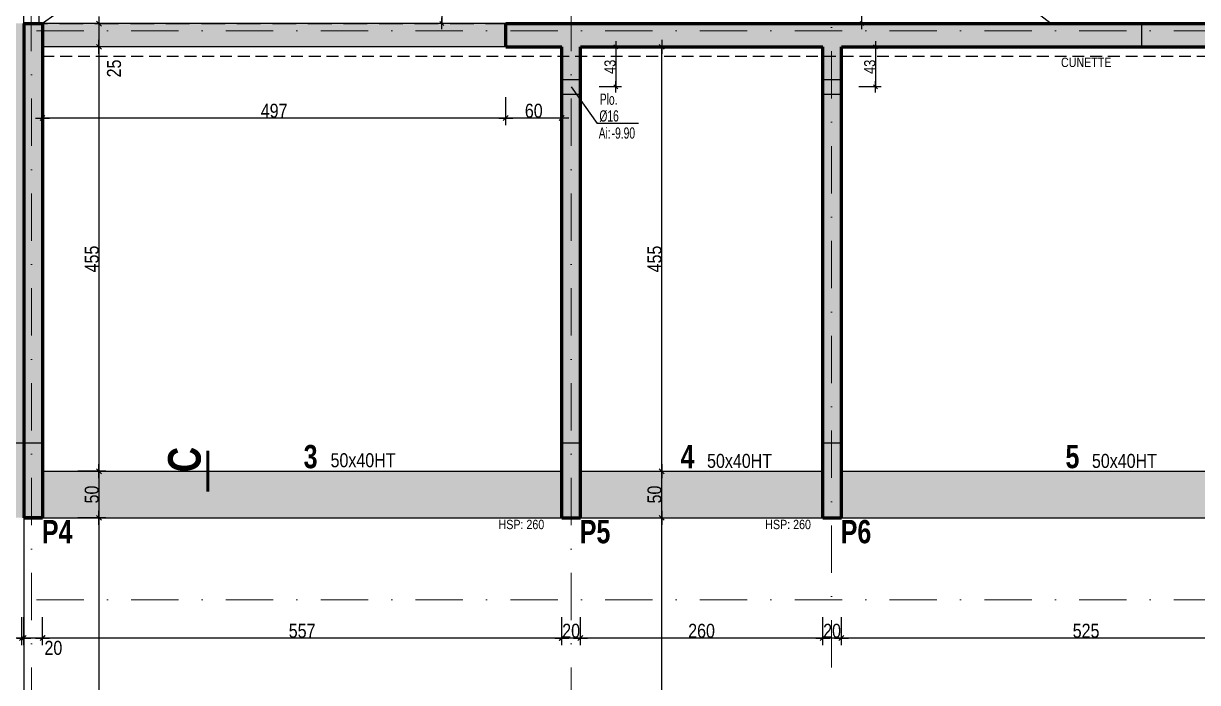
# Model space of a CAD drawing. Header units: millimetres. Extents: x 0 to 22237, y -21919 to -17719.
# Drawn here: x 17707 to 18966, y -19224 to -18517 of the extents above; entities that cross this region are included whole.
import ezdxf
from ezdxf.enums import TextEntityAlignment as Align

# ---------------------------------------------------------------- set-up
doc = ezdxf.new("R2010")
doc.units = ezdxf.units.MM
doc.linetypes.add('CACHEX2', pattern=[19.05, 12.7, -6.35])
doc.linetypes.add('TIRETPTX2', pattern=[50.8, 25.4, -12.7, 0, -12.7])
for name, color, linetype in [('01_cote_gen', 4, 'Continuous'), ('01_linteaux', 2, 'Continuous'), ('01_murs_sup', 2, 'CACHEX2'), ('01_poch_BN', 9, 'Continuous'), ('01_poch_murs', 253, 'Continuous'), ('01_poch_poteaux', 250, 'Continuous'), ('01_resv', 32, 'Continuous'), ('01_texte', 230, 'Continuous'), ('AA_COTES', 2, 'Continuous')]:
    doc.layers.add(name, color=color, linetype=linetype)
doc.layers.add('01_murs_coup', color=5, linetype='Continuous', lineweight=60)
doc.layers.add('01_tram_axes', color=2, linetype='TIRETPTX2', lineweight=9)
doc.styles.add('ARIAL NA', font='ARIALN.TTF')
doc.styles.add('impact', font='impact.ttf')
doc.styles.add('STYLE2', font='ARIALN.TTF')
doc.dimstyles.new('JB50', dxfattribs={"dimscale": 0.1, "dimtxt": 150, "dimasz": 15, "dimexe": 0.1, "dimexo": 0.1, "dimgap": 0.09, "dimtad": 1, "dimdec": 1, "dimdsep": 46, "dimtxsty": 'STYLE2', "dimblk1": 'BOND_G', "dimblk2": 'BOND_D', "dimsah": 1, "dimcen": 1.5, "dimdle": 0.01, "dimse1": 1, "dimse2": 1, "dimclrd": 4, "dimclre": 2, "dimclrt": 6, "dimazin": 2, "dimtfac": 2.333333, "dimtdec": 1, "dimtix": 1, "dimtmove": 2, "dimatfit": 3, "dimldrblk": 'BOND_G', "dimfxl": 1, "dimtolj": 1, "dimtzin": 0, "dimarcsym": 0})
doc.dimstyles.new('JB50res', dxfattribs={"dimscale": 0.1, "dimtxt": 120, "dimasz": 12, "dimexe": 0.1, "dimexo": 0.1, "dimgap": 0.09, "dimtad": 1, "dimdec": 1, "dimdsep": 46, "dimtxsty": 'STYLE2', "dimblk1": 'BOND_G', "dimblk2": 'BOND_D', "dimsah": 1, "dimcen": 1.5, "dimdle": 0.01, "dimse1": 1, "dimse2": 1, "dimclrd": 4, "dimclre": 2, "dimclrt": 6, "dimazin": 2, "dimtfac": 2.333333, "dimtdec": 1, "dimtix": 1, "dimtmove": 2, "dimatfit": 3, "dimldrblk": 'BOND_G', "dimfxl": 1, "dimtolj": 1, "dimtzin": 0, "dimarcsym": 0})

# ---------------------------------------------------------------- blocks, each defined once
blk = doc.blocks.new('BOND_G')
at = {"layer": 'AA_COTES', "color": 0}
for p, q in [((0, -5), (0, 15)), ((5, 0), (-5, 0)), ((1.77, 1.77), (-1.77, -1.77))]:
    blk.add_line(p, q, dxfattribs=at)
blk = doc.blocks.new('BOND_D')
at = {"layer": 'AA_COTES', "color": 0}
for p, q in [((5, 0), (-5, 0)), ((-1.77, -1.77), (1.77, 1.77)), ((0, 5), (0, -15))]:
    blk.add_line(p, q, dxfattribs=at)
blk = doc.blocks.new('*D1575')
at = {"layer": '01_cote_gen', "color": 4, "lineweight": -2, "transparency": 16777216}
blk.add_line((17703.7, -19175.9), (17686.7, -19175.9), dxfattribs=at)
at = {"layer": 'Defpoints', "color": 0, "transparency": 16777216}
for p in [(17685.2, -19060.4), (17705.2, -19066), (17685.2, -19175.9)]:
    blk.add_point(p, dxfattribs=at)
at = {"layer": '01_cote_gen', "color": 4, "lineweight": -2, "transparency": 16777216, "xscale": 1.5, "yscale": 1.5, "zscale": 1.5, "rotation": 180}
blk.add_blockref('BOND_D', (17685.2, -19175.9), dxfattribs=at)
at = {"layer": '01_cote_gen', "color": 4, "lineweight": -2, "transparency": 16777216, "xscale": 1.5, "yscale": 1.5, "zscale": 1.5}
blk.add_blockref('BOND_G', (17705.2, -19175.9), dxfattribs=at)
at = {"layer": '01_cote_gen', "color": 6, "transparency": 16777216, "insert": (17668.5, -19186.2), "char_height": 15, "attachment_point": 5, "style": 'STYLE2'}
blk.add_mtext('\\A1;20', dxfattribs=at)
blk = doc.blocks.new('*D1595')
at = {"layer": '01_cote_gen', "color": 4, "lineweight": -2, "transparency": 16777216}
blk.add_line((18282.7, -19175.9), (17728.8, -19175.9), dxfattribs=at)
at = {"layer": 'Defpoints', "color": 0, "transparency": 16777216}
for p in [(17727.3, -18986), (18284.2, -19066), (17727.3, -19175.9)]:
    blk.add_point(p, dxfattribs=at)
at = {"layer": '01_cote_gen', "color": 4, "lineweight": -2, "transparency": 16777216, "xscale": 1.5, "yscale": 1.5, "zscale": 1.5, "rotation": 180}
blk.add_blockref('BOND_D', (17727.3, -19175.9), dxfattribs=at)
at = {"layer": '01_cote_gen', "color": 4, "lineweight": -2, "transparency": 16777216, "xscale": 1.5, "yscale": 1.5, "zscale": 1.5}
blk.add_blockref('BOND_G', (18284.2, -19175.9), dxfattribs=at)
at = {"layer": '01_cote_gen', "color": 6, "transparency": 16777216, "insert": (18005.7, -19168.2), "char_height": 15, "attachment_point": 5, "style": 'STYLE2'}
blk.add_mtext('\\A1;557', dxfattribs=at)
blk = doc.blocks.new('*D1596')
at = {"layer": '01_cote_gen', "color": 4, "lineweight": -2, "transparency": 16777216}
blk.add_line((17725.7, -19175.9), (17708.7, -19175.9), dxfattribs=at)
at = {"layer": 'Defpoints', "color": 0, "transparency": 16777216}
for p in [(17727.2, -19002.7), (17707.2, -19008.7), (17707.2, -19175.9)]:
    blk.add_point(p, dxfattribs=at)
at = {"layer": '01_cote_gen', "color": 4, "lineweight": -2, "transparency": 16777216, "xscale": 1.5, "yscale": 1.5, "zscale": 1.5, "rotation": 180}
blk.add_blockref('BOND_D', (17707.2, -19175.9), dxfattribs=at)
at = {"layer": '01_cote_gen', "color": 4, "lineweight": -2, "transparency": 16777216, "xscale": 1.5, "yscale": 1.5, "zscale": 1.5}
blk.add_blockref('BOND_G', (17727.2, -19175.9), dxfattribs=at)
at = {"layer": '01_cote_gen', "color": 6, "transparency": 16777216, "insert": (17738.9, -19186.5), "char_height": 15, "attachment_point": 5, "style": 'STYLE2'}
blk.add_mtext('\\A1;20', dxfattribs=at)
blk = doc.blocks.new('*D1597')
at = {"layer": '01_cote_gen', "color": 4, "lineweight": -2, "transparency": 16777216}
blk.add_line((18302.8, -19175.9), (18285.8, -19175.9), dxfattribs=at)
at = {"layer": 'Defpoints', "color": 0, "transparency": 16777216}
for p in [(18284.3, -19066), (18304.3, -19066), (18284.3, -19175.9)]:
    blk.add_point(p, dxfattribs=at)
at = {"layer": '01_cote_gen', "color": 4, "lineweight": -2, "transparency": 16777216, "xscale": 1.5, "yscale": 1.5, "zscale": 1.5, "rotation": 180}
blk.add_blockref('BOND_D', (18284.3, -19175.9), dxfattribs=at)
at = {"layer": '01_cote_gen', "color": 4, "lineweight": -2, "transparency": 16777216, "xscale": 1.5, "yscale": 1.5, "zscale": 1.5}
blk.add_blockref('BOND_G', (18304.3, -19175.9), dxfattribs=at)
at = {"layer": '01_cote_gen', "color": 6, "transparency": 16777216, "insert": (18294.3, -19168.2), "char_height": 15, "attachment_point": 5, "style": 'STYLE2'}
blk.add_mtext('\\A1;20', dxfattribs=at)
blk = doc.blocks.new('*D1598')
at = {"layer": '01_cote_gen', "color": 4, "lineweight": -2, "transparency": 16777216}
blk.add_line((18582.7, -19175.9), (18565.7, -19175.9), dxfattribs=at)
at = {"layer": 'Defpoints', "color": 0, "transparency": 16777216}
for p in [(18564.2, -19066), (18584.2, -19066), (18564.2, -19175.9)]:
    blk.add_point(p, dxfattribs=at)
at = {"layer": '01_cote_gen', "color": 4, "lineweight": -2, "transparency": 16777216, "xscale": 1.5, "yscale": 1.5, "zscale": 1.5, "rotation": 180}
blk.add_blockref('BOND_D', (18564.2, -19175.9), dxfattribs=at)
at = {"layer": '01_cote_gen', "color": 4, "lineweight": -2, "transparency": 16777216, "xscale": 1.5, "yscale": 1.5, "zscale": 1.5}
blk.add_blockref('BOND_G', (18584.2, -19175.9), dxfattribs=at)
at = {"layer": '01_cote_gen', "color": 6, "transparency": 16777216, "insert": (18574.2, -19168.2), "char_height": 15, "attachment_point": 5, "style": 'STYLE2'}
blk.add_mtext('\\A1;20', dxfattribs=at)
blk = doc.blocks.new('*D1599')
at = {"layer": '01_cote_gen', "color": 4, "lineweight": -2, "transparency": 16777216}
blk.add_line((18562.7, -19175.9), (18305.7, -19175.9), dxfattribs=at)
at = {"layer": 'Defpoints', "color": 0, "transparency": 16777216}
for p in [(18304.2, -19046), (18564.2, -19046), (18304.2, -19175.9)]:
    blk.add_point(p, dxfattribs=at)
at = {"layer": '01_cote_gen', "color": 4, "lineweight": -2, "transparency": 16777216, "xscale": 1.5, "yscale": 1.5, "zscale": 1.5, "rotation": 180}
blk.add_blockref('BOND_D', (18304.2, -19175.9), dxfattribs=at)
at = {"layer": '01_cote_gen', "color": 4, "lineweight": -2, "transparency": 16777216, "xscale": 1.5, "yscale": 1.5, "zscale": 1.5}
blk.add_blockref('BOND_G', (18564.2, -19175.9), dxfattribs=at)
at = {"layer": '01_cote_gen', "color": 6, "transparency": 16777216, "insert": (18434.2, -19168.2), "char_height": 15, "attachment_point": 5, "style": 'STYLE2'}
blk.add_mtext('\\A1;260', dxfattribs=at)
blk = doc.blocks.new('*D1600')
at = {"layer": '01_cote_gen', "color": 4, "lineweight": -2, "transparency": 16777216}
blk.add_line((19107.7, -19175.9), (18585.7, -19175.9), dxfattribs=at)
at = {"layer": 'Defpoints', "color": 0, "transparency": 16777216}
for p in [(18584.2, -19045.1), (19109.2, -19045.1), (18584.2, -19175.9)]:
    blk.add_point(p, dxfattribs=at)
at = {"layer": '01_cote_gen', "color": 4, "lineweight": -2, "transparency": 16777216, "xscale": 1.5, "yscale": 1.5, "zscale": 1.5, "rotation": 180}
blk.add_blockref('BOND_D', (18584.2, -19175.9), dxfattribs=at)
at = {"layer": '01_cote_gen', "color": 4, "lineweight": -2, "transparency": 16777216, "xscale": 1.5, "yscale": 1.5, "zscale": 1.5}
blk.add_blockref('BOND_G', (19109.2, -19175.9), dxfattribs=at)
at = {"layer": '01_cote_gen', "color": 6, "transparency": 16777216, "insert": (18846.7, -19168.2), "char_height": 15, "attachment_point": 5, "style": 'STYLE2'}
blk.add_mtext('\\A1;525', dxfattribs=at)
blk = doc.blocks.new('*D1691')
at = {"layer": '01_cote_gen', "color": 4, "lineweight": -2, "transparency": 16777216}
blk.add_line((17787.7, -18518.5), (17787.7, -18540.5), dxfattribs=at)
at = {"layer": 'Defpoints', "color": 0, "transparency": 16777216}
for p in [(17776, -18517), (17776, -18542), (17787.7, -18542)]:
    blk.add_point(p, dxfattribs=at)
at = {"layer": '01_cote_gen', "color": 4, "lineweight": -2, "transparency": 16777216, "xscale": 1.5, "yscale": 1.5, "zscale": 1.5}
for name, p, rotation in [('BOND_G', (17787.7, -18517), 90), ('BOND_D', (17787.7, -18542), 270)]:
    blk.add_blockref(name, p, dxfattribs=dict(at, rotation=rotation))
at = {"layer": '01_cote_gen', "color": 6, "transparency": 16777216, "insert": (17804, -18565.2), "char_height": 15, "attachment_point": 5, "rotation": 90, "style": 'STYLE2'}
blk.add_mtext('\\A1;25', dxfattribs=at)
blk = doc.blocks.new('*D1692')
at = {"layer": '01_cote_gen', "color": 4, "lineweight": -2, "transparency": 16777216}
blk.add_line((17787.7, -18543.5), (17787.7, -18995.5), dxfattribs=at)
at = {"layer": 'Defpoints', "color": 0, "transparency": 16777216}
for p in [(17829.1, -18542), (17787.7, -18997), (17829.1, -18997)]:
    blk.add_point(p, dxfattribs=at)
at = {"layer": '01_cote_gen', "color": 4, "lineweight": -2, "transparency": 16777216, "xscale": 1.5, "yscale": 1.5, "zscale": 1.5}
for name, p, rotation in [('BOND_G', (17787.7, -18542), 90), ('BOND_D', (17787.7, -18997), 270)]:
    blk.add_blockref(name, p, dxfattribs=dict(at, rotation=rotation))
at = {"layer": '01_cote_gen', "color": 6, "transparency": 16777216, "insert": (17780.1, -18769.5), "char_height": 15, "attachment_point": 5, "rotation": 90, "style": 'STYLE2'}
blk.add_mtext('\\A1;455', dxfattribs=at)
blk = doc.blocks.new('*D1693')
at = {"layer": '01_cote_gen', "color": 4, "lineweight": -2, "transparency": 16777216}
blk.add_line((17787.7, -18998.5), (17787.7, -19045.5), dxfattribs=at)
at = {"layer": 'Defpoints', "color": 0, "transparency": 16777216}
for p in [(17820.6, -18997), (17787.7, -19047), (17801.7, -19047)]:
    blk.add_point(p, dxfattribs=at)
at = {"layer": '01_cote_gen', "color": 4, "lineweight": -2, "transparency": 16777216, "xscale": 1.5, "yscale": 1.5, "zscale": 1.5}
for name, p, rotation in [('BOND_G', (17787.7, -18997), 90), ('BOND_D', (17787.7, -19047), 270)]:
    blk.add_blockref(name, p, dxfattribs=dict(at, rotation=rotation))
at = {"layer": '01_cote_gen', "color": 6, "transparency": 16777216, "insert": (17780.1, -19022), "char_height": 15, "attachment_point": 5, "rotation": 90, "style": 'STYLE2'}
blk.add_mtext('\\A1;50', dxfattribs=at)
blk = doc.blocks.new('*D1694')
at = {"layer": '01_cote_gen', "color": 4, "lineweight": -2, "transparency": 16777216}
blk.add_line((17787.7, -19048.5), (17787.7, -19645.5), dxfattribs=at)
at = {"layer": 'Defpoints', "color": 0, "transparency": 16777216}
for p in [(17828.1, -19047), (17787.7, -19647), (17814.9, -19647)]:
    blk.add_point(p, dxfattribs=at)
at = {"layer": '01_cote_gen', "color": 4, "lineweight": -2, "transparency": 16777216, "xscale": 1.5, "yscale": 1.5, "zscale": 1.5}
for name, p, rotation in [('BOND_G', (17787.7, -19047), 90), ('BOND_D', (17787.7, -19647), 270)]:
    blk.add_blockref(name, p, dxfattribs=dict(at, rotation=rotation))
at = {"layer": '01_cote_gen', "color": 6, "transparency": 16777216, "insert": (17780.1, -19377.8), "char_height": 15, "attachment_point": 5, "rotation": 90, "style": 'STYLE2'}
blk.add_mtext('\\A1;600', dxfattribs=at)
blk = doc.blocks.new('*D1701')
at = {"layer": '01_cote_gen', "color": 4, "lineweight": -2, "transparency": 16777216}
blk.add_line((18391.5, -19595.5), (18391.5, -19048.5), dxfattribs=at)
at = {"layer": 'Defpoints', "color": 0, "transparency": 16777216}
for p in [(18391.5, -19047), (18414, -19047), (18414, -19597)]:
    blk.add_point(p, dxfattribs=at)
at = {"layer": '01_cote_gen', "color": 4, "lineweight": -2, "transparency": 16777216, "xscale": 1.5, "yscale": 1.5, "zscale": 1.5}
for name, p, rotation in [('BOND_D', (18391.5, -19047), 90), ('BOND_G', (18391.5, -19597), 270)]:
    blk.add_blockref(name, p, dxfattribs=dict(at, rotation=rotation))
at = {"layer": '01_cote_gen', "color": 6, "transparency": 16777216, "insert": (18383.8, -19322), "char_height": 15, "attachment_point": 5, "rotation": 90, "style": 'STYLE2'}
blk.add_mtext('\\A1;550', dxfattribs=at)
blk = doc.blocks.new('*D1705')
at = {"layer": '01_cote_gen', "color": 4, "lineweight": -2, "transparency": 16777216}
blk.add_line((18391.5, -19045.5), (18391.5, -18998.5), dxfattribs=at)
at = {"layer": 'Defpoints', "color": 0, "transparency": 16777216}
for p in [(18391.5, -18997), (18434.3, -18997), (18414, -19047)]:
    blk.add_point(p, dxfattribs=at)
at = {"layer": '01_cote_gen', "color": 4, "lineweight": -2, "transparency": 16777216, "xscale": 1.5, "yscale": 1.5, "zscale": 1.5}
for name, p, rotation in [('BOND_D', (18391.5, -18997), 90), ('BOND_G', (18391.5, -19047), 270)]:
    blk.add_blockref(name, p, dxfattribs=dict(at, rotation=rotation))
at = {"layer": '01_cote_gen', "color": 6, "transparency": 16777216, "insert": (18383.8, -19022), "char_height": 15, "attachment_point": 5, "rotation": 90, "style": 'STYLE2'}
blk.add_mtext('\\A1;50', dxfattribs=at)
blk = doc.blocks.new('*D1706')
at = {"layer": '01_cote_gen', "color": 4, "lineweight": -2, "transparency": 16777216}
blk.add_line((18391.5, -18995.5), (18391.5, -18543.5), dxfattribs=at)
at = {"layer": 'Defpoints', "color": 0, "transparency": 16777216}
for p in [(18391.5, -18542), (18467.3, -18542), (18434.3, -18997)]:
    blk.add_point(p, dxfattribs=at)
at = {"layer": '01_cote_gen', "color": 4, "lineweight": -2, "transparency": 16777216, "xscale": 1.5, "yscale": 1.5, "zscale": 1.5}
for name, p, rotation in [('BOND_D', (18391.5, -18542), 90), ('BOND_G', (18391.5, -18997), 270)]:
    blk.add_blockref(name, p, dxfattribs=dict(at, rotation=rotation))
at = {"layer": '01_cote_gen', "color": 6, "transparency": 16777216, "insert": (18383.8, -18769.5), "char_height": 15, "attachment_point": 5, "rotation": 90, "style": 'STYLE2'}
blk.add_mtext('\\A1;455', dxfattribs=at)
blk = doc.blocks.new('*D1761')
at = {"layer": '01_cote_gen', "color": 4, "lineweight": -2, "transparency": 16777216}
blk.add_line((18282.7, -18618.3), (18225.7, -18618.3), dxfattribs=at)
at = {"layer": 'Defpoints', "color": 0, "transparency": 16777216}
for p in [(18224.2, -18542), (18284.2, -18542), (18224.2, -18618.3)]:
    blk.add_point(p, dxfattribs=at)
at = {"layer": '01_cote_gen', "color": 4, "lineweight": -2, "transparency": 16777216, "xscale": 1.5, "yscale": 1.5, "zscale": 1.5, "rotation": 180}
blk.add_blockref('BOND_D', (18224.2, -18618.3), dxfattribs=at)
at = {"layer": '01_cote_gen', "color": 4, "lineweight": -2, "transparency": 16777216, "xscale": 1.5, "yscale": 1.5, "zscale": 1.5}
blk.add_blockref('BOND_G', (18284.2, -18618.3), dxfattribs=at)
at = {"layer": '01_cote_gen', "color": 6, "transparency": 16777216, "insert": (18254.2, -18610.6), "char_height": 15, "attachment_point": 5, "style": 'STYLE2'}
blk.add_mtext('\\A1;60', dxfattribs=at)
blk = doc.blocks.new('*D1762')
at = {"layer": '01_cote_gen', "color": 4, "lineweight": -2, "transparency": 16777216}
blk.add_line((18222.7, -18618.3), (17728.7, -18618.3), dxfattribs=at)
at = {"layer": 'Defpoints', "color": 0, "transparency": 16777216}
for p in [(17727.2, -18542), (18224.2, -18542), (17727.2, -18618.3)]:
    blk.add_point(p, dxfattribs=at)
at = {"layer": '01_cote_gen', "color": 4, "lineweight": -2, "transparency": 16777216, "xscale": 1.5, "yscale": 1.5, "zscale": 1.5, "rotation": 180}
blk.add_blockref('BOND_D', (17727.2, -18618.3), dxfattribs=at)
at = {"layer": '01_cote_gen', "color": 4, "lineweight": -2, "transparency": 16777216, "xscale": 1.5, "yscale": 1.5, "zscale": 1.5}
blk.add_blockref('BOND_G', (18224.2, -18618.3), dxfattribs=at)
at = {"layer": '01_cote_gen', "color": 6, "transparency": 16777216, "insert": (17975.7, -18610.6), "char_height": 15, "attachment_point": 5, "style": 'STYLE2'}
blk.add_mtext('\\A1;497', dxfattribs=at)
blk = doc.blocks.new('*D3131')
at = {"layer": '01_resv', "color": 4, "lineweight": -2, "transparency": 16777216}
blk.add_line((18155.5, -18257.1), (18155.5, -18515.8), dxfattribs=at)
at = {"layer": 'Defpoints', "color": 0, "transparency": 16777216}
for p in [(18137.5, -18255.9), (18145.6, -18517), (18155.5, -18517)]:
    blk.add_point(p, dxfattribs=at)
at = {"layer": '01_resv', "color": 4, "lineweight": -2, "transparency": 16777216, "xscale": 1.2, "yscale": 1.2, "zscale": 1.2}
for name, p, rotation in [('BOND_G', (18155.5, -18255.9), 90), ('BOND_D', (18155.5, -18517), 270)]:
    blk.add_blockref(name, p, dxfattribs=dict(at, rotation=rotation))
at = {"layer": '01_resv', "color": 6, "transparency": 16777216, "insert": (18149.3, -18386.4), "char_height": 12, "attachment_point": 5, "rotation": 90, "style": 'STYLE2'}
blk.add_mtext('\\A1;261', dxfattribs=at)
blk = doc.blocks.new('*D3134')
at = {"layer": '01_resv', "color": 4, "lineweight": -2, "transparency": 16777216}
blk.add_line((18606.3, -18515.8), (18606.3, -18257.2), dxfattribs=at)
at = {"layer": 'Defpoints', "color": 0, "transparency": 16777216}
for p in [(18606.3, -18256), (18660.2, -18256), (18629.3, -18517)]:
    blk.add_point(p, dxfattribs=at)
at = {"layer": '01_resv', "color": 4, "lineweight": -2, "transparency": 16777216, "xscale": 1.2, "yscale": 1.2, "zscale": 1.2}
for name, p, rotation in [('BOND_D', (18606.3, -18256), 90), ('BOND_G', (18606.3, -18517), 270)]:
    blk.add_blockref(name, p, dxfattribs=dict(at, rotation=rotation))
at = {"layer": '01_resv', "color": 6, "transparency": 16777216, "insert": (18600.2, -18386.5), "char_height": 12, "attachment_point": 5, "rotation": 90, "style": 'STYLE2'}
blk.add_mtext('\\A1;261', dxfattribs=at)
blk = doc.blocks.new('*D3136')
at = {"layer": '01_resv', "color": 4, "lineweight": -2, "transparency": 16777216}
blk.add_line((18342.3, -18543.2), (18342.3, -18583.7), dxfattribs=at)
at = {"layer": 'Defpoints', "color": 0, "transparency": 16777216}
for p in [(18317.9, -18542), (18294.2, -18584.9), (18342.3, -18584.9)]:
    blk.add_point(p, dxfattribs=at)
at = {"layer": '01_resv', "color": 4, "lineweight": -2, "transparency": 16777216, "xscale": 1.2, "yscale": 1.2, "zscale": 1.2}
for name, p, rotation in [('BOND_G', (18342.3, -18542), 90), ('BOND_D', (18342.3, -18584.9), 270)]:
    blk.add_blockref(name, p, dxfattribs=dict(at, rotation=rotation))
at = {"layer": '01_resv', "color": 6, "transparency": 16777216, "insert": (18336.1, -18563.4), "char_height": 12, "attachment_point": 5, "rotation": 90, "style": 'STYLE2'}
blk.add_mtext('\\A1;43', dxfattribs=at)
blk = doc.blocks.new('*D3137')
at = {"layer": '01_resv', "color": 4, "lineweight": -2, "transparency": 16777216}
blk.add_line((18620.8, -18543.2), (18620.8, -18583.7), dxfattribs=at)
at = {"layer": 'Defpoints', "color": 0, "transparency": 16777216}
for p in [(18595.1, -18542), (18574.2, -18584.9), (18620.8, -18584.9)]:
    blk.add_point(p, dxfattribs=at)
at = {"layer": '01_resv', "color": 4, "lineweight": -2, "transparency": 16777216, "xscale": 1.2, "yscale": 1.2, "zscale": 1.2}
for name, p, rotation in [('BOND_G', (18620.8, -18542), 90), ('BOND_D', (18620.8, -18584.9), 270)]:
    blk.add_blockref(name, p, dxfattribs=dict(at, rotation=rotation))
at = {"layer": '01_resv', "color": 6, "transparency": 16777216, "insert": (18614.7, -18563.4), "char_height": 12, "attachment_point": 5, "rotation": 90, "style": 'STYLE2'}
blk.add_mtext('\\A1;43', dxfattribs=at)

msp = doc.modelspace()

# ---------------------------------------------------------------- hatches: boundary and pattern name
at = {"layer": '01_murs_sup'}
h = msp.add_hatch(dxfattribs=at)
h.set_pattern_fill('DASH', color=256, scale=2.5, angle=135)
h.set_pattern_definition([(135, (-53.299, 4582.9386), (-11.2253202, 9e-16), [7.9375, -7.9375])])
h.paths.add_polyline_path([(18906.12, -18516.96), (17707.22, -18516.96), (17707.22, -19046.96), (17727.22, -19046.96), (17727.22, -18541.96), (18284.22, -18541.96), (18284.22, -19046.96), (18304.22, -19046.96), (18304.22, -18541.96), (18564.22, -18541.96), (18564.22, -19046.96), (18584.22, -19046.96), (18584.22, -18541.96), (18906.12, -18541.96)])
h.paths.add_polyline_path([(19130.22, -18516.96), (18996.12, -18516.96), (18996.12, -18541.96), (19110.22, -18541.96), (19110.22, -20149.96), (18849.22, -20149.96), (18849.22, -19596.96), (18687.42, -19596.96), (18687.42, -19616.96), (18692.22, -19616.96), (18692.22, -20149.96), (18685.22, -20149.96), (18685.22, -20174.96), (18693.22, -20174.96), (18693.22, -20308.94), (18709.22, -20308.94), (18709.22, -20174.96), (18720.22, -20174.96), (18720.22, -20149.96), (18709.22, -20149.96), (18709.22, -19616.96), (18830.22, -19616.96), (18830.22, -20149.96), (18826.91, -20149.96), (18826.91, -20174.96), (18829.22, -20174.96), (18829.22, -20308.94), (18845.22, -20308.94), (18845.22, -20174.96), (19130.22, -20174.96)])
h.paths.add_polyline_path([(18572.22, -19616.96), (18584.22, -19616.96), (18584.22, -19596.96), (18554.22, -19596.96), (18554.22, -20149.96), (18304.22, -20149.96), (18304.22, -19646.96), (18284.22, -19646.96), (18284.22, -20149.96), (17727.22, -20149.96), (17727.22, -19646.96), (17707.22, -19646.96), (17707.22, -20174.96), (18577.22, -20174.96), (18577.22, -20149.96), (18572.22, -20149.96)])
h.paths.add_polyline_path([(17705.22, -18516.96), (16025.15, -18516.96), (15671.42, -18827.7), (15652.33, -18816.44), (15626.93, -18859.51), (15670, -18884.91), (15695.4, -18841.84), (15689.55, -18838.39), (16026.78, -18541.96), (16312.22, -18541.96), (16312.22, -19095.92), (16572.22, -19095.92), (16572.22, -19077.92), (16517.22, -19077.92), (16517.23, -18839.96), (16497.23, -18839.96), (16497.22, -19077.92), (16332.22, -19077.92), (16332.22, -18729.96), (16340.22, -18729.96), (16340.22, -18711.96), (16332.22, -18711.96), (16332.22, -18541.96), (16682.22, -18541.96), (16682.22, -18711.96), (16442.22, -18711.96), (16442.22, -18729.96), (16497.23, -18729.96), (16497.23, -18737.96), (16517.23, -18737.96), (16517.23, -18729.96), (16682.22, -18729.96), (16682.22, -19077.92), (16674.22, -19077.92), (16674.22, -19095.92), (16700.22, -19095.92), (16700.22, -18541.96), (17108.22, -18541.96), (17108.22, -19046.96), (17128.22, -19046.96), (17128.22, -18541.96), (17685.22, -18541.96), (17685.22, -19046.96), (17705.22, -19046.96)])
at = {"layer": '01_poch_BN'}
h = msp.add_hatch(color=256, dxfattribs=at)
h.dxf.hatch_style = 1
h.paths.add_polyline_path([(18284.22, -18996.96), (17727.26, -18996.96), (17727.26, -19046.96), (18284.22, -19046.96)])
h = msp.add_hatch(color=256, dxfattribs=at)
h.dxf.hatch_style = 1
h.paths.add_polyline_path([(18564.22, -18996.96), (18304.22, -18996.96), (18304.22, -19046.96), (18564.22, -19046.96)])
h = msp.add_hatch(color=256, dxfattribs=at)
h.dxf.hatch_style = 1
h.paths.add_polyline_path([(19109.22, -18996.96), (18584.22, -18996.96), (18584.22, -19046.96), (19109.22, -19046.96)])
at = {"layer": '01_poch_murs'}
h = msp.add_hatch(color=256, dxfattribs=at)
h.dxf.hatch_style = 1
h.paths.add_polyline_path([(17727.2, -18516.96), (17707.2, -18516.96), (17707.2, -18966.96), (17727.2, -18966.96)])
h = msp.add_hatch(color=256, dxfattribs=at)
h.dxf.hatch_style = 1
h.paths.add_polyline_path([(18224.22, -18541.96), (18224.22, -18516.96), (19815.22, -18516.96), (19815.22, -18541.96), (19664.22, -18541.96), (19664.22, -18966.96), (19644.22, -18966.96), (19644.22, -18541.96), (19129.22, -18541.96), (19129.22, -18966.96), (19109.22, -18966.96), (19109.22, -18541.96), (18584.22, -18541.96), (18584.22, -18966.96), (18564.22, -18966.96), (18564.22, -18541.96), (18304.22, -18541.96), (18304.22, -18966.96), (18284.22, -18966.96), (18284.22, -18541.96)], flags=17)
h.paths.add_polyline_path([(19939.72, -19940.96), (20539.74, -19940.96), (20539.74, -20408.96), (20557.74, -20408.96), (20557.74, -19804.96), (20539.74, -19804.96), (20539.74, -19940.96), (20537.81, -19940.96), (19941.79, -19940.96), (19923.72, -19941.15), (19923.72, -19923.17), (19943.72, -19922.96), (19943.72, -19666.96), (20539.74, -19666.96), (20539.74, -19671.96), (20557.74, -19671.96), (20560.17, -19306.96), (20424.96, -19306.96), (20422.52, -19143.94), (19920.22, -19143.93), (19920.22, -19125.93), (19939.74, -19125.97), (19939.74, -18532.96), (20036.19, -18532.96), (20036.19, -18516.96), (19920.22, -18516.96), (19920.22, -18541.96), (19920.22, -19143.97), (20423.74, -19143.94), (20423.74, -19306.96), (20539.74, -19306.96), (20539.74, -19646.96), (19923.72, -19646.96), (19923.72, -20149.96), (19664.22, -20149.96), (19664.22, -19726.99), (19644.22, -19726.99), (19644.22, -20149.96), (19129.22, -20149.96), (19129.22, -19726.99), (19109.22, -19726.99), (19109.22, -20149.96), (18849.22, -20149.96), (18849.22, -19726.96), (18829.22, -19726.96), (18849.22, -19726.96), (18849.22, -20174.96), (18830.22, -20174.96), (18829.22, -20149.96), (18571.22, -20149.96), (18571.22, -19726.96), (18553.22, -19726.96), (18553.22, -20149.96), (18303.22, -20149.96), (18303.22, -19726.96), (18283.22, -19726.96), (18283.22, -20149.96), (17727.22, -20149.96), (17727.22, -19726.96), (17707.22, -19726.96), (17707.22, -20174.96), (18466.22, -20174.96), (18486.22, -20174.96), (18551.22, -20174.96), (18571.22, -20174.96), (19216.26, -20174.96), (19216.26, -20244.96), (19296.26, -20244.96), (19296.26, -20174.96), (19923.72, -20174.96), (19923.72, -20214.96), (19939.72, -20214.96)])
h.paths.add_polyline_path([(19236.26, -20174.96), (19276.26, -20174.96), (19276.26, -20224.96), (19236.26, -20224.96)], flags=16)
h.paths.add_polyline_path([(18571.22, -20174.96), (18551.22, -20174.96), (18551.22, -20288.97), (18486.22, -20288.97), (18486.22, -20174.96), (18466.22, -20174.96), (18466.22, -20308.97), (18571.22, -20308.97)], flags=17)
at = {"layer": '01_poch_poteaux'}
h = msp.add_hatch(color=256, dxfattribs=at)
h.dxf.hatch_style = 1
h.paths.add_polyline_path([(17727.2, -18966.96), (17707.2, -18966.96), (17707.2, -19046.96), (17727.2, -19046.96)])
h.paths.add_polyline_path([(17705.2, -18966.96), (17685.2, -18966.96), (17685.2, -19046.96), (17705.2, -19046.96)])
h.paths.add_polyline_path([(17128.22, -18967.2), (17108.22, -18966.96), (17108.22, -19046.71), (17128.22, -19046.96)])
h = msp.add_hatch(color=256, dxfattribs=at)
h.dxf.hatch_style = 1
h.paths.add_polyline_path([(18304.28, -18966.96), (18284.28, -18966.96), (18284.28, -19046.96), (18304.28, -19046.96)])
h = msp.add_hatch(color=256, dxfattribs=at)
h.dxf.hatch_style = 1
h.paths.add_polyline_path([(18584.28, -18966.96), (18564.28, -18966.96), (18564.28, -19046.96), (18584.28, -19046.96)])

# ---------------------------------------------------------------- linework, layer by layer
at = {"layer": '01_linteaux'}
for p, q in [((17707.08, -18516.96), (17707.08, -17970.62)), ((18224.22, -18516.96), (17727.2, -18516.96)), ((18224.22, -18541.96), (17727.2, -18541.96)), ((17727.26, -18996.96), (18284.28, -18996.96)), ((18304.28, -18996.96), (18564.28, -18996.96)), ((18584.28, -18996.96), (19109.28, -18996.96)), ((17707.2, -19046.96), (17707.22, -19646.96)), ((17727.26, -19046.96), (18284.28, -19046.96)), ((18304.28, -19046.96), (18564.28, -19046.96)), ((18584.28, -19046.96), (19109.28, -19046.96))]:
    msp.add_line(p, q, dxfattribs=at)
at = {"layer": '01_linteaux', "linetype": 'CACHEX2', "ltscale": 1.5}
msp.add_line((17723.13, -17965.59), (17723.13, -18516.96), dxfattribs=at)
at = {"layer": '01_murs_coup'}
for p, q in [((17707.2, -18516.96), (17707.2, -19046.96)), ((17707.2, -18516.96), (17727.2, -18516.96)), ((17707.2, -18516.96), (17707.2, -19046.96)), ((17707.2, -18516.96), (17727.2, -18516.96)), ((17727.2, -18516.96), (17727.2, -19046.96)), ((18224.22, -18541.96), (18224.22, -18516.96)), ((18224.22, -18516.96), (19815.22, -18516.96)), ((18224.22, -18516.96), (19815.22, -18516.96)), ((17727.2, -18541.96), (17727.2, -19046.96)), ((18224.22, -18541.96), (18284.22, -18541.96)), ((18284.17, -18541.96), (18284.22, -18541.96)), ((18284.17, -18541.96), (18284.22, -18541.96)), ((18284.22, -19046.96), (18284.22, -18541.96)), ((18284.22, -19046.96), (18284.22, -18541.96)), ((18304.22, -19046.96), (18304.22, -18541.96)), ((18304.22, -18541.96), (18564.22, -18541.96)), ((18304.22, -19046.96), (18304.22, -18541.96)), ((18304.22, -18541.96), (18564.22, -18541.96)), ((18564.22, -19046.96), (18564.22, -18541.96)), ((18564.22, -19046.96), (18564.22, -18541.96)), ((18584.22, -19046.96), (18584.22, -18541.96)), ((18584.22, -18541.96), (19109.22, -18541.96)), ((18584.22, -19046.96), (18584.22, -18541.96)), ((18584.22, -18541.96), (19109.22, -18541.96)), ((17707.26, -19046.96), (17727.26, -19046.96)), ((17727.26, -19046.96), (17707.26, -19046.96)), ((17707.26, -19046.96), (17727.26, -19046.96)), ((17727.26, -19046.96), (17707.26, -19046.96)), ((18284.22, -19046.96), (18304.22, -19046.96)), ((18284.22, -19046.96), (18304.22, -19046.96)), ((18564.22, -19046.96), (18584.22, -19046.96)), ((18564.22, -19046.96), (18584.22, -19046.96))]:
    msp.add_line(p, q, dxfattribs=at)
at = {"layer": '01_murs_sup', "ltscale": 2}
for p, q in [((17707.2, -18516.96), (17727.2, -18516.96)), ((17707.22, -18516.96), (18906.12, -18516.96)), ((17707.22, -19046.96), (17707.22, -18516.96)), ((18906.12, -18516.96), (18906.12, -18541.96)), ((18284.22, -18541.96), (17727.22, -18541.96)), ((17727.22, -18541.96), (17727.22, -19046.96)), ((18284.22, -19046.96), (18284.22, -18541.96)), ((18564.22, -18541.96), (18304.22, -18541.96)), ((18304.22, -18541.96), (18304.22, -19046.96)), ((18564.22, -19046.96), (18564.22, -18541.96)), ((18906.12, -18541.96), (18584.22, -18541.96)), ((18584.22, -18541.96), (18584.22, -19046.96)), ((17727.2, -19046.96), (17707.2, -19046.96)), ((17727.22, -19046.96), (17707.22, -19046.96)), ((18284.22, -19046.96), (18304.22, -19046.96)), ((18304.22, -19046.96), (18284.22, -19046.96)), ((18564.22, -19046.96), (18584.22, -19046.96)), ((18584.22, -19046.96), (18564.22, -19046.96))]:
    msp.add_line(p, q, dxfattribs=at)
at = {"layer": '01_murs_sup'}
msp.add_line((17727.2, -18551.96), (19109.22, -18552.06), dxfattribs=at)
at = {"layer": '01_poch_BN'}
msp.add_line((17727.26, -18996.96), (17727.26, -19046.96), dxfattribs=at)
at = {"layer": '01_poch_poteaux'}
for p, q in [((17707.2, -18966.96), (17685.2, -18966.96)), ((17727.26, -18966.96), (17707.2, -18966.96)), ((18304.28, -18966.96), (18284.28, -18966.96)), ((18584.28, -18966.96), (18564.28, -18966.96)), ((17727.26, -19046.96), (17707.26, -19046.96)), ((18304.28, -19046.96), (18284.28, -19046.96)), ((18584.28, -19046.96), (18564.28, -19046.96))]:
    msp.add_line(p, q, dxfattribs=at)
at = {"layer": '01_resv'}
for p, q in [((18284.22, -18576.92), (18284.22, -18576.92)), ((18284.22, -18576.92), (18304.22, -18576.92)), ((18284.22, -18592.92), (18284.22, -18576.92)), ((18304.22, -18576.92), (18304.22, -18592.92)), ((18304.22, -18592.92), (18304.22, -18576.92)), ((18564.22, -18576.92), (18564.22, -18576.92)), ((18564.22, -18576.92), (18584.22, -18576.92)), ((18564.22, -18592.92), (18564.22, -18576.92)), ((18584.22, -18576.92), (18584.22, -18592.92)), ((18584.22, -18592.92), (18584.22, -18576.92)), ((18304.22, -18592.92), (18284.22, -18592.92)), ((18584.22, -18592.92), (18564.22, -18592.92))]:
    msp.add_line(p, q, dxfattribs=at)
for points in [[(18284.22, -18576.92), (18304.22, -18576.92), (18304.22, -18592.92), (18284.22, -18592.92)], [(18564.22, -18576.92), (18584.22, -18576.92), (18584.22, -18592.92), (18564.22, -18592.92)]]:
    msp.add_solid(points, dxfattribs=at)
at = {"layer": '01_texte'}
for p, q in [((18233.79, -18161.1), (17727.08, -18516.96)), ((18353.79, -18161.1), (18809.17, -18516.96)), ((18294.22, -18584.92), (18322.17, -18624.1)), ((18366.46, -18624.1), (18322.17, -18624.1))]:
    msp.add_line(p, q, dxfattribs=at)
at = {"layer": '01_texte', "const_width": 3}
msp.add_lwpolyline([(17904.57, -18974.83), (17904.57, -19019.08)], dxfattribs=at)
at = {"layer": '01_tram_axes', "color": 253, "ltscale": 2}
for p, q in [((18573.24, -20326.32), (18573.74, -17784.57)), ((17715.25, -20377.12), (17715.22, -17835.37)), ((18294.25, -20377.12), (18294.22, -17835.37)), ((14466.2, -18524.96), (21640.16, -18524.96)), ((14466.2, -19134.96), (21640.16, -19134.96))]:
    msp.add_line(p, q, dxfattribs=at)

# ---------------------------------------------------------------- texts
at = {"layer": '01_texte'}
for s, height, style, p in [('CUNETTE', 10, 'ARIAL NA', (18846.85, -18566.63)), ('3', 25, 'impact', (18014.8, -19001.29)), ('50x40HT', 15, 'ARIAL NA', (18071.09, -18997.22)), ('4', 25, 'impact', (18419.21, -19001.29)), ('50x40HT', 15, 'ARIAL NA', (18474.96, -18997.93)), ('5', 25, 'impact', (18832.07, -19001.29)), ('50x40HT', 15, 'ARIAL NA', (18887.82, -18997.93)), ('P4', 25, 'impact', (17742.95, -19081.79)), ('HSP: 260', 10, 'ARIAL NA', (18240.94, -19062.1)), ('P5', 25, 'impact', (18319.97, -19081.79)), ('HSP: 260', 10, 'ARIAL NA', (18527.03, -19062.1)), ('P6', 25, 'impact', (18599.9, -19081.79))]:
    msp.add_text(s, height=height, dxfattribs=dict(at, style=style)).set_placement(p, align=Align.BOTTOM_CENTER)
at = {"layer": '01_texte', "style": 'ARIAL NA', "width": 0.8}
for s, p in [('Plo.', (18334.55, -18607.73)), ('Ai: ', (18331.82, -18644))]:
    msp.add_text(s, height=12, dxfattribs=at).set_placement(p, align=Align.BOTTOM_CENTER)
for s, p in [('%%C16', (18324.59, -18625.65)), ('-9.90', (18337.8, -18644))]:
    msp.add_text(s, height=12, dxfattribs=at).set_placement(p, align=Align.BOTTOM_LEFT)
at = {"layer": '01_texte', "style": 'impact'}
msp.add_text('C', height=35, rotation=90, dxfattribs=at).set_placement((17907.42, -18984.49), align=Align.BOTTOM_CENTER)

# ---------------------------------------------------------------- dimensions: what is measured, and where the dimension line sits
at = {"layer": '01_cote_gen'}
for base, p1, p2, picture, middle in [((17787.74, -18541.96), (17776.01, -18516.96), (17776.01, -18541.96), '*D1691', (17803.97, -18565.19)), ((17787.74, -19646.96), (17828.12, -19046.96), (17814.86, -19646.96), '*D1694', (17780.07, -19377.78))]:
    dim = msp.add_linear_dim(base=base, p1=p1, p2=p2, angle=90, dimstyle='JB50', dxfattribs=at)
    dim.commit()
    dim.dimension.update_dxf_attribs({"geometry": picture, "text_midpoint": middle, "dimtype": 160})
for base, p1, p2, picture, middle in [((17787.74, -18996.96), (17829.14, -18541.96), (17829.14, -18996.96), '*D1692', (17780.1, -18769.46)), ((18391.46, -18541.96), (18434.28, -18996.96), (18467.28, -18541.96), '*D1706', (18383.82, -18769.46)), ((17787.74, -19046.96), (17820.61, -18996.96), (17801.66, -19046.96), '*D1693', (17780.07, -19021.96)), ((18391.46, -18996.96), (18413.96, -19046.96), (18434.28, -18996.96), '*D1705', (18383.79, -19021.96)), ((18391.46, -19046.96), (18413.96, -19596.96), (18413.96, -19046.96), '*D1701', (18383.79, -19321.96))]:
    dim = msp.add_linear_dim(base=base, p1=p1, p2=p2, angle=90, dimstyle='JB50', dxfattribs=at)
    dim.commit()
    dim.dimension.update_dxf_attribs({"geometry": picture, "text_midpoint": middle})
for base, p1, p2, picture, middle in [((17727.2, -18618.29), (18224.22, -18541.96), (17727.2, -18541.96), '*D1762', (17975.71, -18610.62)), ((18224.22, -18618.29), (18284.22, -18541.96), (18224.22, -18541.96), '*D1761', (18254.22, -18610.62)), ((17727.26, -19175.88), (18284.22, -19065.98), (17727.26, -18985.98), '*D1595', (18005.74, -19168.24)), ((18304.22, -19175.88), (18564.22, -19046.01), (18304.22, -19046.01), '*D1599', (18434.22, -19168.21)), ((18584.22, -19175.88), (19109.22, -19045.14), (18584.22, -19045.14), '*D1600', (18846.72, -19168.21)), ((18284.28, -19175.88), (18304.28, -19065.98), (18284.28, -19065.98), '*D1597', (18294.28, -19168.21)), ((18564.22, -19175.88), (18584.22, -19065.98), (18564.22, -19065.98), '*D1598', (18574.22, -19168.21))]:
    dim = msp.add_linear_dim(base=base, p1=p1, p2=p2, dimstyle='JB50', dxfattribs=at)
    dim.commit()
    dim.dimension.update_dxf_attribs({"geometry": picture, "text_midpoint": middle})
for base, p1, p2, picture, middle in [((17707.2, -19175.88), (17727.2, -19002.68), (17707.2, -19008.73), '*D1596', (17738.87, -19186.49)), ((17685.2, -19175.88), (17705.2, -19065.98), (17685.2, -19060.37), '*D1575', (17668.48, -19186.19))]:
    dim = msp.add_linear_dim(base=base, p1=p1, p2=p2, dimstyle='JB50', dxfattribs=at)
    dim.commit()
    dim.dimension.update_dxf_attribs({"geometry": picture, "text_midpoint": middle, "dimtype": 160})
at = {"layer": '01_resv'}
for base, p1, p2, picture, middle in [((18155.48, -18516.96), (18137.48, -18255.93), (18145.6, -18516.96), '*D3131', (18149.35, -18386.44)), ((18606.33, -18255.97), (18629.26, -18516.96), (18660.19, -18255.97), '*D3134', (18600.2, -18386.46)), ((18342.28, -18584.92), (18317.91, -18541.96), (18294.22, -18584.92), '*D3136', (18336.15, -18563.44)), ((18620.79, -18584.92), (18595.15, -18541.96), (18574.22, -18584.92), '*D3137', (18614.66, -18563.44))]:
    dim = msp.add_linear_dim(base=base, p1=p1, p2=p2, angle=90, dimstyle='JB50res', dxfattribs=at)
    dim.commit()
    dim.dimension.update_dxf_attribs({"geometry": picture, "text_midpoint": middle})

doc.saveas('drawing.dxf')
